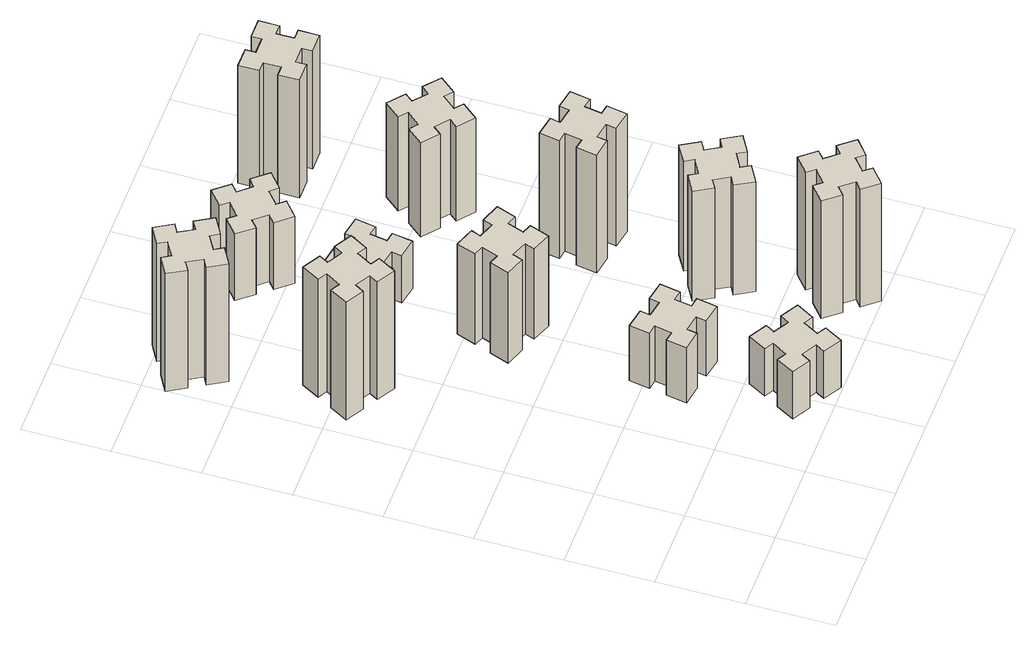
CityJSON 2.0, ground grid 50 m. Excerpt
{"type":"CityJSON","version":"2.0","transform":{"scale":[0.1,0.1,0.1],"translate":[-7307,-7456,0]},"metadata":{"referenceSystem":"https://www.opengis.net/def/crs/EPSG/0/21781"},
"CityObjects":{
"building1":{"type":"Building","attributes":{"class":"1000","function":"1000","usage":"1000","yearOfConstruction":2016,"roofType":"1000","measuredHeight":90,"storeysAboveGround":30,"storeysBelowGround":0},"geometry":[{"type":"Solid","lod":"1","boundaries":[[[[0,1,2,3,4,5,6,7,8,9,10,11,12,13,14,15,16,17,18,19]],[[17,16,20,21]],[[16,15,22,20]],[[15,14,23,22]],[[14,13,24,23]],[[13,12,25,24]],[[12,11,26,25]],[[11,10,27,26]],[[10,9,28,27]],[[9,8,29,28]],[[8,7,30,29]],[[7,6,31,30]],[[6,5,32,31]],[[5,4,33,32]],[[4,3,34,33]],[[3,2,35,34]],[[2,1,36,35]],[[1,0,37,36]],[[0,19,38,37]],[[19,18,39,38]],[[18,17,21,39]],[[24,25,26,27,28,29,30,31,32,33,34,35,36,37,38,39,21,20,22,23]]]]}]},
"building2":{"type":"Building","attributes":{"class":"1000","function":"1000","usage":"1000","yearOfConstruction":2016,"roofType":"1000","measuredHeight":36,"storeysAboveGround":30,"storeysBelowGround":0},"geometry":[{"type":"Solid","lod":"1","boundaries":[[[[40,41,42,43,44,45,46,47,48,49,50,51,52,53,54,55,56,57,58,59]],[[57,56,60,61]],[[56,55,62,60]],[[55,54,63,62]],[[54,53,64,63]],[[53,52,65,64]],[[52,51,66,65]],[[51,50,67,66]],[[50,49,68,67]],[[49,48,69,68]],[[48,47,70,69]],[[47,46,71,70]],[[46,45,72,71]],[[45,44,73,72]],[[44,43,74,73]],[[43,42,75,74]],[[42,41,76,75]],[[41,40,77,76]],[[40,59,78,77]],[[59,58,79,78]],[[58,57,61,79]],[[64,65,66,67,68,69,70,71,72,73,74,75,76,77,78,79,61,60,62,63]]]]}]},
"building3":{"type":"Building","attributes":{"class":"1000","function":"1000","usage":"1000","yearOfConstruction":2016,"roofType":"1000","measuredHeight":90,"storeysAboveGround":30,"storeysBelowGround":0},"geometry":[{"type":"Solid","lod":"1","boundaries":[[[[80,81,82,83,84,85,86,87,88,89,90,91,92,93,94,95,96,97,98,99]],[[97,96,100,101]],[[96,95,102,100]],[[95,94,103,102]],[[94,93,104,103]],[[93,92,105,104]],[[92,91,106,105]],[[91,90,107,106]],[[90,89,108,107]],[[89,88,109,108]],[[88,87,110,109]],[[87,86,111,110]],[[86,85,112,111]],[[85,84,113,112]],[[84,83,114,113]],[[83,82,115,114]],[[82,81,116,115]],[[81,80,117,116]],[[80,99,118,117]],[[99,98,119,118]],[[98,97,101,119]],[[104,105,106,107,108,109,110,111,112,113,114,115,116,117,118,119,101,100,102,103]]]]}]},
"building4":{"type":"Building","attributes":{"class":"1000","function":"1000","usage":"1000","yearOfConstruction":2016,"roofType":"1000","measuredHeight":42,"storeysAboveGround":30,"storeysBelowGround":0},"geometry":[{"type":"Solid","lod":"1","boundaries":[[[[120,121,122,123,124,125,126,127,128,129,130,131,132,133,134,135,136,137,138,139]],[[137,136,140,141]],[[136,135,142,140]],[[135,134,143,142]],[[134,133,144,143]],[[133,132,145,144]],[[132,131,146,145]],[[131,130,147,146]],[[130,129,148,147]],[[129,128,149,148]],[[128,127,150,149]],[[127,126,151,150]],[[126,125,152,151]],[[125,124,153,152]],[[124,123,154,153]],[[123,122,155,154]],[[122,121,156,155]],[[121,120,157,156]],[[120,139,158,157]],[[139,138,159,158]],[[138,137,141,159]],[[144,145,146,147,148,149,150,151,152,153,154,155,156,157,158,159,141,140,142,143]]]]}]},
"building5":{"type":"Building","attributes":{"class":"1000","function":"1000","usage":"1000","yearOfConstruction":2016,"roofType":"1000","measuredHeight":69,"storeysAboveGround":30,"storeysBelowGround":0},"geometry":[{"type":"Solid","lod":"1","boundaries":[[[[160,161,162,163,164,165,166,167,168,169,170,171,172,173,174,175,176,177,178,179]],[[177,176,180,181]],[[176,175,182,180]],[[175,174,183,182]],[[174,173,184,183]],[[173,172,185,184]],[[172,171,186,185]],[[171,170,187,186]],[[170,169,188,187]],[[169,168,189,188]],[[168,167,190,189]],[[167,166,191,190]],[[166,165,192,191]],[[165,164,193,192]],[[164,163,194,193]],[[163,162,195,194]],[[162,161,196,195]],[[161,160,197,196]],[[160,179,198,197]],[[179,178,199,198]],[[178,177,181,199]],[[184,185,186,187,188,189,190,191,192,193,194,195,196,197,198,199,181,180,182,183]]]]}]},
"building6":{"type":"Building","attributes":{"class":"1000","function":"1000","usage":"1000","yearOfConstruction":2016,"roofType":"1000","measuredHeight":36,"storeysAboveGround":30,"storeysBelowGround":0},"geometry":[{"type":"Solid","lod":"1","boundaries":[[[[200,201,202,203,204,205,206,207,208,209,210,211,212,213,214,215,216,217,218,219]],[[217,216,220,221]],[[216,215,222,220]],[[215,214,223,222]],[[214,213,224,223]],[[213,212,225,224]],[[212,211,226,225]],[[211,210,227,226]],[[210,209,228,227]],[[209,208,229,228]],[[208,207,230,229]],[[207,206,231,230]],[[206,205,232,231]],[[205,204,233,232]],[[204,203,234,233]],[[203,202,235,234]],[[202,201,236,235]],[[201,200,237,236]],[[200,219,238,237]],[[219,218,239,238]],[[218,217,221,239]],[[224,225,226,227,228,229,230,231,232,233,234,235,236,237,238,239,221,220,222,223]]]]}]},
"building7":{"type":"Building","attributes":{"class":"1000","function":"1000","usage":"1000","yearOfConstruction":2016,"roofType":"1000","measuredHeight":90,"storeysAboveGround":30,"storeysBelowGround":0},"geometry":[{"type":"Solid","lod":"1","boundaries":[[[[240,241,242,243,244,245,246,247,248,249,250,251,252,253,254,255,256,257,258,259]],[[257,256,260,261]],[[256,255,262,260]],[[255,254,263,262]],[[254,253,264,263]],[[253,252,265,264]],[[252,251,266,265]],[[251,250,267,266]],[[250,249,268,267]],[[249,248,269,268]],[[248,247,270,269]],[[247,246,271,270]],[[246,245,272,271]],[[245,244,273,272]],[[244,243,274,273]],[[243,242,275,274]],[[242,241,276,275]],[[241,240,277,276]],[[240,259,278,277]],[[259,258,279,278]],[[258,257,261,279]],[[264,265,266,267,268,269,270,271,272,273,274,275,276,277,278,279,261,260,262,263]]]]}]},
"building8":{"type":"Building","attributes":{"class":"1000","function":"1000","usage":"1000","yearOfConstruction":2016,"roofType":"1000","measuredHeight":51,"storeysAboveGround":30,"storeysBelowGround":0},"geometry":[{"type":"Solid","lod":"1","boundaries":[[[[280,281,282,283,284,285,286,287,288,289,290,291,292,293,294,295,296,297,298,299]],[[297,296,300,301]],[[296,295,302,300]],[[295,294,303,302]],[[294,293,304,303]],[[293,292,305,304]],[[292,291,306,305]],[[291,290,307,306]],[[290,289,308,307]],[[289,288,309,308]],[[288,287,310,309]],[[287,286,311,310]],[[286,285,312,311]],[[285,284,313,312]],[[284,283,314,313]],[[283,282,315,314]],[[282,281,316,315]],[[281,280,317,316]],[[280,299,318,317]],[[299,298,319,318]],[[298,297,301,319]],[[304,305,306,307,308,309,310,311,312,313,314,315,316,317,318,319,301,300,302,303]]]]}]},
"building9":{"type":"Building","attributes":{"class":"1000","function":"1000","usage":"1000","yearOfConstruction":2016,"roofType":"1000","measuredHeight":84,"storeysAboveGround":30,"storeysBelowGround":0},"geometry":[{"type":"Solid","lod":"1","boundaries":[[[[320,321,322,323,324,325,326,327,328,329,330,331,332,333,334,335,336,337,338,339]],[[337,336,340,341]],[[336,335,342,340]],[[335,334,343,342]],[[334,333,344,343]],[[333,332,345,344]],[[332,331,346,345]],[[331,330,347,346]],[[330,329,348,347]],[[329,328,349,348]],[[328,327,350,349]],[[327,326,351,350]],[[326,325,352,351]],[[325,324,353,352]],[[324,323,354,353]],[[323,322,355,354]],[[322,321,356,355]],[[321,320,357,356]],[[320,339,358,357]],[[339,338,359,358]],[[338,337,341,359]],[[344,345,346,347,348,349,350,351,352,353,354,355,356,357,358,359,341,340,342,343]]]]}]},
"building10":{"type":"Building","attributes":{"class":"1000","function":"1000","usage":"1000","yearOfConstruction":2016,"roofType":"1000","measuredHeight":90,"storeysAboveGround":30,"storeysBelowGround":0},"geometry":[{"type":"Solid","lod":"1","boundaries":[[[[360,361,362,363,364,365,366,367,368,369,370,371,372,373,374,375,376,377,378,379]],[[377,376,380,381]],[[376,375,382,380]],[[375,374,383,382]],[[374,373,384,383]],[[373,372,385,384]],[[372,371,386,385]],[[371,370,387,386]],[[370,369,388,387]],[[369,368,389,388]],[[368,367,390,389]],[[367,366,391,390]],[[366,365,392,391]],[[365,364,393,392]],[[364,363,394,393]],[[363,362,395,394]],[[362,361,396,395]],[[361,360,397,396]],[[360,379,398,397]],[[379,378,399,398]],[[378,377,381,399]],[[384,385,386,387,388,389,390,391,392,393,394,395,396,397,398,399,381,380,382,383]]]]}]},
"building11":{"type":"Building","attributes":{"class":"1000","function":"1000","usage":"1000","yearOfConstruction":2016,"roofType":"1000","measuredHeight":72,"storeysAboveGround":30,"storeysBelowGround":0},"geometry":[{"type":"Solid","lod":"1","boundaries":[[[[400,401,402,403,404,405,406,407,408,409,410,411,412,413,414,415,416,417,418,419]],[[417,416,420,421]],[[416,415,422,420]],[[415,414,423,422]],[[414,413,424,423]],[[413,412,425,424]],[[412,411,426,425]],[[411,410,427,426]],[[410,409,428,427]],[[409,408,429,428]],[[408,407,430,429]],[[407,406,431,430]],[[406,405,432,431]],[[405,404,433,432]],[[404,403,434,433]],[[403,402,435,434]],[[402,401,436,435]],[[401,400,437,436]],[[400,419,438,437]],[[419,418,439,438]],[[418,417,421,439]],[[424,425,426,427,428,429,430,431,432,433,434,435,436,437,438,439,421,420,422,423]]]]}]},
"building12":{"type":"Building","attributes":{"class":"1000","function":"1000","usage":"1000","yearOfConstruction":2016,"roofType":"1000","measuredHeight":90,"storeysAboveGround":30,"storeysBelowGround":0},"geometry":[{"type":"Solid","lod":"1","boundaries":[[[[440,441,442,443,444,445,446,447,448,449,450,451,452,453,454,455,456,457,458,459]],[[457,456,460,461]],[[456,455,462,460]],[[455,454,463,462]],[[454,453,464,463]],[[453,452,465,464]],[[452,451,466,465]],[[451,450,467,466]],[[450,449,468,467]],[[449,448,469,468]],[[448,447,470,469]],[[447,446,471,470]],[[446,445,472,471]],[[445,444,473,472]],[[444,443,474,473]],[[443,442,475,474]],[[442,441,476,475]],[[441,440,477,476]],[[440,459,478,477]],[[459,458,479,478]],[[458,457,461,479]],[[464,465,466,467,468,469,470,471,472,473,474,475,476,477,478,479,461,460,462,463]]]]}]}
},
"vertices":[
[406,2367,0],[456,2454,0],[508,2424,0],[568,2528,0],[464,2588,0],[434,2536,0],[347,2586,0],[377,2638,0],[273,2698,0],[213,2594,0],[265,2564,0],[215,2477,0],[163,2507,0],[103,2403,0],[207,2343,0],[237,2395,0],[324,2345,0],[294,2293,0],[398,2233,0],[458,2337,0],[324,2345,900],[294,2293,900],[237,2395,900],[207,2343,900],[103,2403,900],[163,2507,900],[215,2477,900],[265,2564,900],[213,2594,900],[273,2698,900],[377,2638,900],[347,2586,900],[434,2536,900],[464,2588,900],[568,2528,900],[508,2424,900],[456,2454,900],[406,2367,900],[458,2337,900],[398,2233,900],
[1005,344,0],[955,257,0],[903,287,0],[843,183,0],[947,123,0],[977,175,0],[1064,125,0],[1034,73,0],[1138,13,0],[1198,117,0],[1146,147,0],[1196,234,0],[1248,204,0],[1308,308,0],[1204,368,0],[1174,316,0],[1087,366,0],[1117,418,0],[1013,478,0],[953,374,0],[1087,366,360],[1117,418,360],[1174,316,360],[1204,368,360],[1308,308,360],[1248,204,360],[1196,234,360],[1146,147,360],[1198,117,360],[1138,13,360],[1034,73,360],[1064,125,360],[977,175,360],[947,123,360],[843,183,360],[903,287,360],[955,257,360],[1005,344,360],[953,374,360],[1013,478,360],
[224,3426,0],[137,3376,0],[107,3428,0],[3,3368,0],[63,3264,0],[115,3294,0],[165,3207,0],[113,3177,0],[173,3073,0],[277,3133,0],[247,3185,0],[334,3235,0],[364,3183,0],[468,3243,0],[408,3347,0],[356,3317,0],[306,3404,0],[358,3434,0],[298,3538,0],[194,3478,0],[306,3404,900],[358,3434,900],[356,3317,900],[408,3347,900],[468,3243,900],[364,3183,900],[334,3235,900],[247,3185,900],[277,3133,900],[173,3073,900],[113,3177,900],[165,3207,900],[115,3294,900],[63,3264,900],[3,3368,900],[107,3428,900],[137,3376,900],[224,3426,900],[194,3478,900],[298,3538,900],
[876,954,0],[858,855,0],[799,866,0],[778,747,0],[897,727,0],[907,786,0],[1005,768,0],[995,709,0],[1113,688,0],[1134,807,0],[1075,817,0],[1092,915,0],[1151,905,0],[1172,1023,0],[1054,1044,0],[1044,985,0],[945,1002,0],[956,1061,0],[837,1082,0],[817,964,0],[945,1002,420],[956,1061,420],[1044,985,420],[1054,1044,420],[1172,1023,420],[1151,905,420],[1092,915,420],[1075,817,420],[1134,807,420],[1113,688,420],[995,709,420],[1005,768,420],[907,786,420],[897,727,420],[778,747,420],[799,866,420],[858,855,420],[876,954,420],[817,964,420],[837,1082,420],
[1062,1741,0],[1096,1835,0],[1152,1814,0],[1193,1927,0],[1080,1968,0],[1060,1912,0],[966,1946,0],[987,2002,0],[874,2043,0],[833,1930,0],[889,1910,0],[855,1816,0],[799,1837,0],[757,1724,0],[870,1683,0],[891,1739,0],[985,1705,0],[964,1649,0],[1077,1607,0],[1118,1720,0],[985,1705,690],[964,1649,690],[891,1739,690],[870,1683,690],[757,1724,690],[799,1837,690],[855,1816,690],[889,1910,690],[833,1930,690],[874,2043,690],[987,2002,690],[966,1946,690],[1060,1912,690],[1080,1968,690],[1193,1927,690],[1152,1814,690],[1096,1835,690],[1062,1741,690],[1118,1720,690],[1077,1607,690],
[1044,2665,0],[945,2682,0],[956,2741,0],[837,2762,0],[817,2644,0],[876,2634,0],[858,2535,0],[799,2546,0],[778,2427,0],[897,2407,0],[907,2466,0],[1005,2448,0],[995,2389,0],[1113,2368,0],[1134,2487,0],[1075,2497,0],[1092,2595,0],[1151,2585,0],[1172,2703,0],[1054,2724,0],[1092,2595,360],[1151,2585,360],[1075,2497,360],[1134,2487,360],[1113,2368,360],[995,2389,360],[1005,2448,360],[907,2466,360],[897,2407,360],[778,2427,360],[799,2546,360],[858,2535,360],[876,2634,360],[817,2644,360],[837,2762,360],[956,2741,360],[945,2682,360],[1044,2665,360],[1054,2724,360],[1172,2703,360],
[1848,129,0],[1924,193,0],[1963,147,0],[2055,224,0],[1978,316,0],[1932,278,0],[1867,354,0],[1913,393,0],[1836,485,0],[1744,408,0],[1783,362,0],[1706,297,0],[1668,343,0],[1576,266,0],[1653,174,0],[1699,213,0],[1763,136,0],[1717,98,0],[1794,6,0],[1886,83,0],[1763,136,900],[1717,98,900],[1699,213,900],[1653,174,900],[1576,266,900],[1668,343,900],[1706,297,900],[1783,362,900],[1744,408,900],[1836,485,900],[1913,393,900],[1867,354,900],[1932,278,900],[1978,316,900],[2055,224,900],[1963,147,900],[1924,193,900],[1848,129,900],[1886,83,900],[1794,6,900],
[1092,3238,0],[1027,3314,0],[1073,3353,0],[996,3445,0],[904,3368,0],[943,3322,0],[866,3257,0],[828,3303,0],[736,3226,0],[813,3134,0],[859,3173,0],[923,3096,0],[877,3058,0],[954,2966,0],[1046,3043,0],[1008,3089,0],[1084,3153,0],[1123,3107,0],[1215,3184,0],[1138,3276,0],[1084,3153,510],[1123,3107,510],[1008,3089,510],[1046,3043,510],[954,2966,510],[877,3058,510],[923,3096,510],[859,3173,510],[813,3134,510],[736,3226,510],[828,3303,510],[866,3257,510],[943,3322,510],[904,3368,510],[996,3445,510],[1073,3353,510],[1027,3314,510],[1092,3238,510],[1138,3276,510],[1215,3184,510],
[1595,874,0],[1645,787,0],[1593,757,0],[1653,653,0],[1757,713,0],[1727,765,0],[1814,815,0],[1844,763,0],[1948,823,0],[1888,927,0],[1836,897,0],[1786,984,0],[1838,1014,0],[1778,1118,0],[1674,1058,0],[1704,1006,0],[1617,956,0],[1587,1008,0],[1483,948,0],[1543,844,0],[1617,956,840],[1587,1008,840],[1704,1006,840],[1674,1058,840],[1778,1118,840],[1838,1014,840],[1786,984,840],[1836,897,840],[1888,927,840],[1948,823,840],[1844,763,840],[1814,815,840],[1727,765,840],[1757,713,840],[1653,653,840],[1593,757,840],[1645,787,840],[1595,874,840],[1543,844,840],[1483,948,840],
[1647,1526,0],[1745,1508,0],[1735,1449,0],[1853,1428,0],[1874,1547,0],[1815,1557,0],[1832,1655,0],[1891,1645,0],[1912,1763,0],[1794,1784,0],[1784,1725,0],[1685,1742,0],[1696,1801,0],[1577,1822,0],[1557,1704,0],[1616,1694,0],[1598,1595,0],[1539,1606,0],[1518,1487,0],[1637,1467,0],[1598,1595,900],[1539,1606,900],[1616,1694,900],[1557,1704,900],[1577,1822,900],[1696,1801,900],[1685,1742,900],[1784,1725,900],[1794,1784,900],[1912,1763,900],[1891,1645,900],[1832,1655,900],[1815,1557,900],[1874,1547,900],[1853,1428,900],[1735,1449,900],[1745,1508,900],[1647,1526,900],[1637,1467,900],[1518,1487,900],
[1824,2517,0],[1748,2582,0],[1786,2628,0],[1694,2705,0],[1617,2613,0],[1663,2574,0],[1599,2498,0],[1553,2536,0],[1476,2444,0],[1568,2367,0],[1606,2413,0],[1683,2349,0],[1644,2303,0],[1736,2226,0],[1813,2318,0],[1767,2356,0],[1832,2433,0],[1878,2394,0],[1955,2486,0],[1863,2563,0],[1832,2433,720],[1878,2394,720],[1767,2356,720],[1813,2318,720],[1736,2226,720],[1644,2303,720],[1683,2349,720],[1606,2413,720],[1568,2367,720],[1476,2444,720],[1553,2536,720],[1599,2498,720],[1663,2574,720],[1617,2613,720],[1694,2705,720],[1786,2628,720],[1748,2582,720],[1824,2517,720],[1863,2563,720],[1955,2486,720],
[1665,3195,0],[1765,3195,0],[1765,3135,0],[1885,3135,0],[1885,3255,0],[1825,3255,0],[1825,3355,0],[1885,3355,0],[1885,3475,0],[1765,3475,0],[1765,3415,0],[1665,3415,0],[1665,3475,0],[1545,3475,0],[1545,3355,0],[1605,3355,0],[1605,3255,0],[1545,3255,0],[1545,3135,0],[1665,3135,0],[1605,3255,900],[1545,3255,900],[1605,3355,900],[1545,3355,900],[1545,3475,900],[1665,3475,900],[1665,3415,900],[1765,3415,900],[1765,3475,900],[1885,3475,900],[1885,3355,900],[1825,3355,900],[1825,3255,900],[1885,3255,900],[1885,3135,900],[1765,3135,900],[1765,3195,900],[1665,3195,900],[1665,3135,900],[1545,3135,900]
]}
